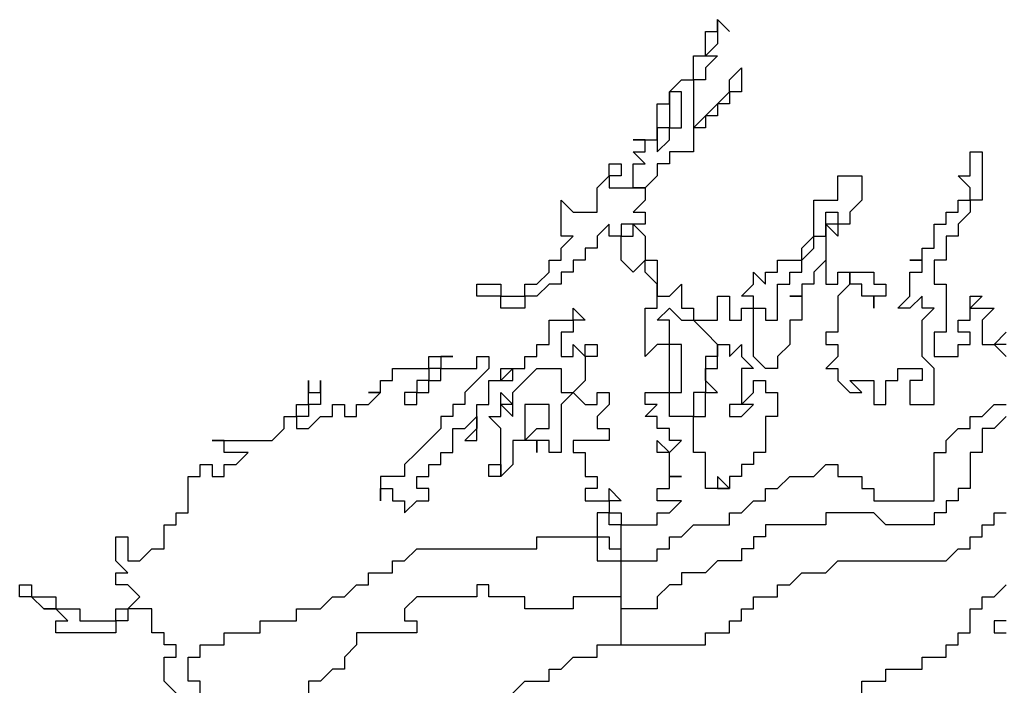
# Model space of a CAD drawing. Extents: x -79.2 to -65.2, y 32.5 to 44.8.
# Drawn here: x -70.34 to -69.524, y 43.596 to 44.15 of the extents above; entities that cross this region are included whole.
import ezdxf

# ---------------------------------------------------------------- set-up
doc = ezdxf.new("R2010")
doc.units = 0

msp = doc.modelspace()

# ---------------------------------------------------------------- linework, layer by layer
at = {"layer": '0FINSTR_G'}
for points in [[(-69.84, 43.71), (-69.84, 43.71), (-69.84, 43.71), (-69.84, 43.71), (-69.84, 43.71), (-69.84, 43.71), (-69.84, 43.72), (-69.84, 43.72), (-69.84, 43.72), (-69.84, 43.72), (-69.84, 43.73), (-69.83, 43.73), (-69.83, 43.73), (-69.83, 43.73), (-69.82, 43.73), (-69.81, 43.73), (-69.81, 43.73), (-69.81, 43.74), (-69.81, 43.74), (-69.81, 43.74), (-69.8, 43.74), (-69.8, 43.74), (-69.8, 43.74), (-69.8, 43.74), (-69.8, 43.74), (-69.79, 43.75), (-69.79, 43.75), (-69.79, 43.75), (-69.8, 43.75), (-69.8, 43.75), (-69.8, 43.75), (-69.81, 43.75), (-69.81, 43.76), (-69.8, 43.76), (-69.8, 43.76), (-69.8, 43.77), (-69.79, 43.77), (-69.79, 43.77), (-69.8, 43.77), (-69.8, 43.77), (-69.8, 43.78), (-69.8, 43.78), (-69.8, 43.78), (-69.8, 43.79), (-69.81, 43.79), (-69.81, 43.79), (-69.81, 43.8), (-69.81, 43.8), (-69.8, 43.79), (-69.8, 43.79), (-69.79, 43.8), (-69.8, 43.8), (-69.8, 43.8), (-69.8, 43.81), (-69.81, 43.81), (-69.81, 43.81), (-69.81, 43.82), (-69.81, 43.82), (-69.81, 43.82), (-69.82, 43.82), (-69.81, 43.83), (-69.81, 43.83), (-69.82, 43.83), (-69.82, 43.83), (-69.82, 43.84), (-69.82, 43.84), (-69.81, 43.84), (-69.81, 43.84), (-69.81, 43.84), (-69.81, 43.84), (-69.8, 43.84), (-69.8, 43.84), (-69.8, 43.85), (-69.8, 43.85), (-69.8, 43.85), (-69.8, 43.85), (-69.8, 43.86), (-69.8, 43.86), (-69.8, 43.86), (-69.8, 43.87), (-69.8, 43.87), (-69.8, 43.87), (-69.8, 43.87), (-69.8, 43.88), (-69.8, 43.88), (-69.81, 43.88), (-69.81, 43.88), (-69.81, 43.88), (-69.81, 43.88), (-69.81, 43.88), (-69.81, 43.88), (-69.82, 43.87), (-69.82, 43.88), (-69.82, 43.88), (-69.82, 43.88), (-69.82, 43.88), (-69.82, 43.89), (-69.82, 43.89), (-69.82, 43.89), (-69.82, 43.9), (-69.82, 43.9), (-69.82, 43.9), (-69.82, 43.91), (-69.82, 43.91), (-69.81, 43.91), (-69.81, 43.91), (-69.81, 43.92), (-69.81, 43.92), (-69.81, 43.92), (-69.81, 43.92), (-69.81, 43.93), (-69.81, 43.93), (-69.81, 43.93), (-69.81, 43.93), (-69.82, 43.94), (-69.82, 43.94), (-69.82, 43.94), (-69.82, 43.95), (-69.82, 43.95), (-69.82, 43.95), (-69.82, 43.95), (-69.83, 43.94), (-69.83, 43.94), (-69.83, 43.94), (-69.84, 43.95), (-69.84, 43.95), (-69.84, 43.95), (-69.84, 43.96), (-69.84, 43.96), (-69.84, 43.96), (-69.84, 43.96), (-69.84, 43.96), (-69.84, 43.97), (-69.83, 43.97), (-69.83, 43.97), (-69.83, 43.98), (-69.83, 43.98), (-69.84, 43.98), (-69.84, 43.98), (-69.84, 43.98), (-69.84, 43.97), (-69.85, 43.97), (-69.85, 43.98), (-69.86, 43.97), (-69.86, 43.97), (-69.86, 43.97), (-69.86, 43.97), (-69.86, 43.96), (-69.87, 43.96), (-69.87, 43.96), (-69.87, 43.95), (-69.88, 43.95), (-69.88, 43.95), (-69.88, 43.95), (-69.88, 43.95), (-69.88, 43.94), (-69.88, 43.94), (-69.89, 43.94), (-69.89, 43.93), (-69.89, 43.93), (-69.9, 43.93), (-69.9, 43.93), (-69.9, 43.93), (-69.91, 43.92), (-69.91, 43.92), (-69.91, 43.92), (-69.91, 43.92), (-69.92, 43.92), (-69.92, 43.92), (-69.92, 43.91), (-69.93, 43.91), (-69.93, 43.91), (-69.93, 43.91), (-69.94, 43.91), (-69.94, 43.92), (-69.95, 43.92), (-69.95, 43.92), (-69.96, 43.92), (-69.96, 43.92), (-69.96, 43.92), (-69.96, 43.93), (-69.96, 43.93), (-69.96, 43.93), (-69.95, 43.93), (-69.95, 43.93), (-69.95, 43.93), (-69.94, 43.93), (-69.94, 43.92), (-69.94, 43.92), (-69.93, 43.92), (-69.93, 43.92), (-69.92, 43.92), (-69.92, 43.93), (-69.91, 43.93), (-69.91, 43.93), (-69.91, 43.93), (-69.9, 43.94), (-69.9, 43.94), (-69.9, 43.94), (-69.9, 43.94), (-69.9, 43.95), (-69.9, 43.95), (-69.89, 43.95), (-69.89, 43.96), (-69.89, 43.96), (-69.89, 43.96), (-69.89, 43.96), (-69.89, 43.96), (-69.88, 43.97), (-69.88, 43.97), (-69.89, 43.97), (-69.89, 43.97), (-69.89, 43.98), (-69.89, 43.98), (-69.89, 43.98), (-69.89, 43.98), (-69.89, 43.99), (-69.89, 43.99), (-69.89, 43.99), (-69.89, 44), (-69.89, 44), (-69.89, 44), (-69.89, 44), (-69.89, 44), (-69.88, 43.99), (-69.88, 43.99), (-69.88, 43.99), (-69.87, 43.99), (-69.87, 43.99), (-69.87, 43.99), (-69.86, 43.99), (-69.86, 43.99), (-69.86, 43.99), (-69.86, 43.99), (-69.86, 44), (-69.86, 44), (-69.86, 44), (-69.86, 44.01), (-69.86, 44.01), (-69.86, 44.01), (-69.86, 44.01), (-69.86, 44.01), (-69.85, 44.02), (-69.85, 44.02), (-69.85, 44.02), (-69.85, 44.02), (-69.85, 44.03), (-69.85, 44.03), (-69.84, 44.03), (-69.84, 44.03), (-69.84, 44.03), (-69.84, 44.03), (-69.84, 44.03), (-69.84, 44.02), (-69.84, 44.02), (-69.85, 44.02), (-69.85, 44.01), (-69.84, 44.01), (-69.84, 44.01), (-69.84, 44.01), (-69.83, 44.01), (-69.83, 44.01), (-69.83, 44.01), (-69.82, 44.01), (-69.83, 44.01), (-69.83, 44.02), (-69.83, 44.02), (-69.83, 44.02), (-69.83, 44.02), (-69.83, 44.03), (-69.83, 44.03), (-69.83, 44.03), (-69.83, 44.03), (-69.82, 44.03), (-69.83, 44.04), (-69.82, 44.04), (-69.82, 44.04), (-69.82, 44.05), (-69.82, 44.05), (-69.83, 44.05), (-69.82, 44.05), (-69.82, 44.05), (-69.82, 44.05), (-69.81, 44.05), (-69.81, 44.04), (-69.81, 44.04), (-69.81, 44.04), (-69.8, 44.05), (-69.8, 44.05), (-69.8, 44.05), (-69.8, 44.05), (-69.8, 44.06), (-69.8, 44.06), (-69.79, 44.06), (-69.79, 44.07), (-69.79, 44.07), (-69.79, 44.07), (-69.79, 44.07), (-69.79, 44.08), (-69.79, 44.08), (-69.79, 44.08), (-69.79, 44.08), (-69.79, 44.09), (-69.79, 44.09), (-69.79, 44.09), (-69.8, 44.09), (-69.8, 44.08), (-69.8, 44.08), (-69.8, 44.08), (-69.8, 44.08), (-69.8, 44.07), (-69.8, 44.07), (-69.8, 44.07), (-69.8, 44.07), (-69.8, 44.06), (-69.8, 44.06), (-69.81, 44.06), (-69.81, 44.05), (-69.81, 44.06), (-69.81, 44.06), (-69.81, 44.06), (-69.81, 44.06), (-69.81, 44.06), (-69.81, 44.07), (-69.81, 44.07), (-69.81, 44.07), (-69.81, 44.08), (-69.81, 44.08), (-69.81, 44.08), (-69.8, 44.08), (-69.8, 44.09), (-69.8, 44.09), (-69.8, 44.09), (-69.8, 44.09), (-69.79, 44.1), (-69.79, 44.1), (-69.79, 44.1), (-69.78, 44.1), (-69.78, 44.1), (-69.78, 44.11), (-69.78, 44.11), (-69.78, 44.11), (-69.78, 44.11), (-69.78, 44.12), (-69.78, 44.12), (-69.78, 44.12), (-69.77, 44.12), (-69.77, 44.13), (-69.77, 44.13), (-69.77, 44.13), (-69.77, 44.13), (-69.77, 44.14), (-69.76, 44.14), (-69.76, 44.14), (-69.76, 44.15), (-69.76, 44.15)], [(-69.76, 44.15), (-69.76, 44.13), (-69.76, 44.13), (-69.76, 44.13), (-69.76, 44.13), (-69.77, 44.12), (-69.77, 44.12), (-69.76, 44.12), (-69.77, 44.11), (-69.77, 44.11), (-69.77, 44.11), (-69.77, 44.11), (-69.77, 44.1), (-69.78, 44.1), (-69.78, 44.1), (-69.78, 44.1), (-69.78, 44.09), (-69.78, 44.09), (-69.78, 44.09), (-69.78, 44.09), (-69.78, 44.09), (-69.78, 44.08), (-69.78, 44.08), (-69.78, 44.08), (-69.78, 44.08), (-69.78, 44.07), (-69.78, 44.07), (-69.78, 44.07), (-69.78, 44.06), (-69.78, 44.06), (-69.78, 44.06), (-69.78, 44.06), (-69.77, 44.07), (-69.77, 44.07), (-69.77, 44.07), (-69.76, 44.08), (-69.76, 44.08), (-69.76, 44.08), (-69.76, 44.08), (-69.75, 44.09), (-69.75, 44.09), (-69.75, 44.09), (-69.75, 44.1), (-69.75, 44.1), (-69.75, 44.1), (-69.75, 44.1), (-69.74, 44.11), (-69.74, 44.11), (-69.74, 44.11), (-69.74, 44.1), (-69.74, 44.1), (-69.74, 44.1), (-69.74, 44.1), (-69.74, 44.09), (-69.75, 44.09), (-69.75, 44.09), (-69.75, 44.09), (-69.75, 44.09), (-69.75, 44.08), (-69.75, 44.08), (-69.76, 44.08), (-69.76, 44.08), (-69.76, 44.07), (-69.76, 44.07), (-69.77, 44.07), (-69.77, 44.07), (-69.77, 44.06), (-69.77, 44.06), (-69.78, 44.06), (-69.78, 44.05), (-69.78, 44.05), (-69.78, 44.05), (-69.78, 44.04), (-69.78, 44.04), (-69.79, 44.04), (-69.79, 44.04), (-69.8, 44.04), (-69.8, 44.04), (-69.8, 44.03), (-69.8, 44.03), (-69.8, 44.03), (-69.81, 44.03), (-69.81, 44.03), (-69.81, 44.02), (-69.81, 44.02), (-69.81, 44.02), (-69.82, 44.01), (-69.82, 44.01), (-69.82, 44.01), (-69.82, 44.01), (-69.82, 44), (-69.82, 44), (-69.82, 44), (-69.83, 43.99), (-69.83, 43.99), (-69.83, 43.99), (-69.82, 43.99), (-69.82, 43.98), (-69.83, 43.98), (-69.83, 43.98), (-69.82, 43.97), (-69.82, 43.97), (-69.82, 43.97), (-69.82, 43.97), (-69.82, 43.96), (-69.82, 43.96), (-69.82, 43.96), (-69.82, 43.95), (-69.82, 43.95), (-69.81, 43.95), (-69.81, 43.95), (-69.81, 43.94), (-69.81, 43.94), (-69.81, 43.94), (-69.81, 43.94), (-69.81, 43.93), (-69.81, 43.93), (-69.81, 43.93), (-69.81, 43.93), (-69.81, 43.92), (-69.81, 43.92), (-69.8, 43.92), (-69.8, 43.92), (-69.8, 43.92), (-69.8, 43.92), (-69.8, 43.92), (-69.8, 43.92), (-69.79, 43.93), (-69.79, 43.93), (-69.79, 43.93), (-69.79, 43.92), (-69.79, 43.92), (-69.79, 43.92), (-69.79, 43.92), (-69.79, 43.91), (-69.79, 43.91), (-69.79, 43.91), (-69.78, 43.91), (-69.78, 43.9), (-69.78, 43.9), (-69.78, 43.9), (-69.77, 43.9), (-69.77, 43.9), (-69.77, 43.9), (-69.76, 43.9), (-69.76, 43.9), (-69.76, 43.9), (-69.76, 43.91), (-69.76, 43.91), (-69.76, 43.91), (-69.76, 43.91), (-69.76, 43.92), (-69.76, 43.92), (-69.75, 43.92), (-69.75, 43.92), (-69.75, 43.92), (-69.75, 43.92), (-69.75, 43.92), (-69.75, 43.91), (-69.75, 43.91), (-69.75, 43.91), (-69.75, 43.91), (-69.75, 43.9), (-69.74, 43.9), (-69.74, 43.9), (-69.74, 43.9), (-69.74, 43.91), (-69.73, 43.91), (-69.73, 43.91), (-69.73, 43.91), (-69.73, 43.92), (-69.73, 43.92), (-69.74, 43.92), (-69.73, 43.93), (-69.73, 43.93), (-69.73, 43.93), (-69.73, 43.93), (-69.73, 43.94), (-69.73, 43.94), (-69.73, 43.94), (-69.73, 43.94), (-69.72, 43.93), (-69.72, 43.93), (-69.72, 43.94), (-69.71, 43.94), (-69.71, 43.94), (-69.71, 43.94), (-69.71, 43.94), (-69.71, 43.95), (-69.7, 43.95), (-69.7, 43.95), (-69.7, 43.95), (-69.69, 43.95), (-69.69, 43.96), (-69.69, 43.96), (-69.69, 43.96), (-69.69, 43.96), (-69.68, 43.97), (-69.68, 43.97), (-69.68, 43.97), (-69.68, 43.98), (-69.68, 43.98), (-69.68, 43.98), (-69.68, 43.98), (-69.68, 43.99), (-69.68, 43.99), (-69.68, 43.99), (-69.68, 43.99), (-69.68, 44), (-69.68, 44), (-69.67, 44), (-69.67, 44), (-69.67, 44), (-69.66, 44), (-69.66, 44.01), (-69.66, 44.01), (-69.66, 44.01), (-69.66, 44.01), (-69.66, 44.02), (-69.66, 44.02), (-69.66, 44.02), (-69.66, 44.02), (-69.65, 44.02), (-69.65, 44.02), (-69.65, 44.02), (-69.64, 44.02), (-69.64, 44.02), (-69.64, 44.01), (-69.64, 44.01), (-69.64, 44.01), (-69.64, 44.01), (-69.64, 44), (-69.64, 44), (-69.64, 44), (-69.64, 44), (-69.65, 43.99), (-69.65, 43.99), (-69.65, 43.99), (-69.65, 43.99), (-69.65, 43.98), (-69.66, 43.98), (-69.66, 43.98), (-69.66, 43.98), (-69.66, 43.97), (-69.67, 43.98)], [(-69.76, 44.15), (-69.75, 44.14), (-69.75, 44.14), (-69.76, 44.15)], [(-69.58, 43.84), (-69.58, 43.84), (-69.58, 43.84), (-69.58, 43.85), (-69.58, 43.85), (-69.58, 43.85), (-69.58, 43.85), (-69.58, 43.85), (-69.58, 43.86), (-69.58, 43.86), (-69.58, 43.86), (-69.59, 43.87), (-69.59, 43.87), (-69.59, 43.87), (-69.59, 43.88), (-69.59, 43.88), (-69.59, 43.88), (-69.59, 43.89), (-69.59, 43.89), (-69.59, 43.89), (-69.59, 43.89), (-69.59, 43.89), (-69.59, 43.9), (-69.59, 43.9), (-69.59, 43.9), (-69.59, 43.9), (-69.58, 43.91), (-69.59, 43.91), (-69.59, 43.91), (-69.59, 43.91), (-69.59, 43.92), (-69.59, 43.92), (-69.59, 43.92), (-69.59, 43.92), (-69.59, 43.92), (-69.6, 43.91), (-69.6, 43.91), (-69.6, 43.91), (-69.6, 43.91), (-69.61, 43.91), (-69.61, 43.91), (-69.6, 43.92), (-69.6, 43.92), (-69.6, 43.92), (-69.6, 43.92), (-69.6, 43.93), (-69.6, 43.93), (-69.6, 43.93), (-69.6, 43.93), (-69.6, 43.94), (-69.6, 43.94), (-69.59, 43.94), (-69.59, 43.95), (-69.59, 43.95), (-69.6, 43.95), (-69.59, 43.95), (-69.59, 43.95), (-69.59, 43.95), (-69.59, 43.96), (-69.58, 43.96), (-69.58, 43.96), (-69.58, 43.97), (-69.58, 43.97), (-69.58, 43.97), (-69.58, 43.97), (-69.58, 43.98), (-69.58, 43.98), (-69.58, 43.98), (-69.57, 43.98), (-69.57, 43.99), (-69.56, 43.99), (-69.56, 43.99), (-69.56, 43.99), (-69.56, 44), (-69.56, 44), (-69.55, 44), (-69.55, 44), (-69.55, 44.01), (-69.55, 44.01), (-69.55, 44.01), (-69.55, 44.01), (-69.56, 44.02), (-69.56, 44.02), (-69.55, 44.02), (-69.55, 44.02), (-69.55, 44.03), (-69.55, 44.03), (-69.55, 44.03), (-69.55, 44.04), (-69.55, 44.04), (-69.54, 44.04)], [(-69.54, 44.04), (-69.54, 44.04), (-69.54, 44.03), (-69.54, 44.03), (-69.54, 44.03), (-69.54, 44.03), (-69.54, 44.02), (-69.54, 44.02), (-69.54, 44.02), (-69.54, 44.01), (-69.54, 44.01), (-69.54, 44.01), (-69.54, 44.01), (-69.54, 44.01), (-69.54, 44), (-69.54, 44), (-69.54, 44), (-69.55, 44), (-69.55, 43.99), (-69.55, 43.99), (-69.55, 43.99), (-69.55, 43.99), (-69.56, 43.98), (-69.56, 43.98), (-69.56, 43.98), (-69.56, 43.98), (-69.56, 43.97), (-69.57, 43.97), (-69.57, 43.97), (-69.57, 43.97), (-69.57, 43.96), (-69.57, 43.96), (-69.57, 43.96), (-69.57, 43.95), (-69.58, 43.95), (-69.58, 43.95), (-69.58, 43.95), (-69.58, 43.95), (-69.58, 43.94), (-69.58, 43.94), (-69.58, 43.94), (-69.58, 43.93), (-69.58, 43.93), (-69.58, 43.93), (-69.57, 43.93), (-69.57, 43.93), (-69.57, 43.93), (-69.57, 43.92), (-69.57, 43.92), (-69.57, 43.92), (-69.57, 43.92), (-69.57, 43.91), (-69.57, 43.91), (-69.57, 43.91), (-69.57, 43.91), (-69.57, 43.9), (-69.57, 43.9), (-69.57, 43.9), (-69.57, 43.9), (-69.57, 43.89), (-69.57, 43.89), (-69.57, 43.89), (-69.58, 43.89), (-69.58, 43.89), (-69.58, 43.89), (-69.58, 43.89), (-69.58, 43.88), (-69.58, 43.88), (-69.58, 43.88), (-69.58, 43.87), (-69.57, 43.87), (-69.57, 43.87), (-69.57, 43.87), (-69.57, 43.87), (-69.56, 43.87), (-69.56, 43.87), (-69.56, 43.87), (-69.56, 43.87), (-69.56, 43.88), (-69.56, 43.88), (-69.56, 43.88), (-69.55, 43.88), (-69.55, 43.89), (-69.55, 43.89), (-69.56, 43.89), (-69.56, 43.89), (-69.56, 43.89), (-69.56, 43.89), (-69.56, 43.9), (-69.56, 43.9), (-69.56, 43.9), (-69.55, 43.9), (-69.55, 43.9), (-69.55, 43.9), (-69.55, 43.91), (-69.55, 43.91), (-69.55, 43.91), (-69.55, 43.91), (-69.55, 43.92), (-69.55, 43.92), (-69.55, 43.92), (-69.54, 43.92), (-69.54, 43.92), (-69.55, 43.91), (-69.55, 43.91), (-69.54, 43.91), (-69.54, 43.91), (-69.54, 43.91), (-69.53, 43.91), (-69.53, 43.91), (-69.53, 43.91), (-69.53, 43.91), (-69.54, 43.9), (-69.54, 43.9), (-69.54, 43.9), (-69.54, 43.9), (-69.54, 43.89), (-69.54, 43.89), (-69.54, 43.89), (-69.54, 43.88), (-69.54, 43.88), (-69.53, 43.88), (-69.53, 43.88), (-69.53, 43.88), (-69.52, 43.89)], [(-69.67, 43.95), (-69.68, 43.94), (-69.68, 43.94), (-69.68, 43.93), (-69.68, 43.93), (-69.68, 43.93), (-69.69, 43.93), (-69.69, 43.93), (-69.69, 43.92), (-69.69, 43.92), (-69.7, 43.92), (-69.7, 43.92), (-69.69, 43.92), (-69.69, 43.91), (-69.69, 43.91), (-69.69, 43.91), (-69.69, 43.9), (-69.69, 43.9), (-69.7, 43.9), (-69.7, 43.9), (-69.7, 43.89), (-69.7, 43.89), (-69.7, 43.89), (-69.7, 43.88), (-69.7, 43.88), (-69.7, 43.88), (-69.7, 43.88), (-69.71, 43.87), (-69.71, 43.87), (-69.71, 43.87), (-69.71, 43.86), (-69.71, 43.86), (-69.71, 43.86), (-69.71, 43.86), (-69.72, 43.86), (-69.72, 43.86), (-69.72, 43.86), (-69.73, 43.87), (-69.73, 43.87), (-69.73, 43.87), (-69.73, 43.87), (-69.73, 43.88), (-69.73, 43.88), (-69.73, 43.88), (-69.73, 43.88), (-69.73, 43.89), (-69.73, 43.89), (-69.73, 43.9), (-69.73, 43.9), (-69.73, 43.9), (-69.73, 43.9), (-69.73, 43.91), (-69.72, 43.91), (-69.72, 43.91), (-69.72, 43.91), (-69.72, 43.9), (-69.71, 43.9), (-69.71, 43.91), (-69.71, 43.91), (-69.71, 43.91), (-69.71, 43.91), (-69.71, 43.92), (-69.71, 43.92), (-69.71, 43.92), (-69.71, 43.92), (-69.71, 43.93), (-69.7, 43.93), (-69.7, 43.93), (-69.7, 43.93), (-69.7, 43.94), (-69.7, 43.94), (-69.69, 43.94), (-69.69, 43.94), (-69.69, 43.94), (-69.69, 43.95), (-69.69, 43.95), (-69.69, 43.95), (-69.69, 43.95), (-69.68, 43.96), (-69.68, 43.96), (-69.68, 43.96), (-69.68, 43.96), (-69.68, 43.97), (-69.68, 43.97), (-69.68, 43.97), (-69.68, 43.97), (-69.67, 43.97), (-69.67, 43.98), (-69.67, 43.98), (-69.67, 43.98), (-69.67, 43.98), (-69.67, 43.99), (-69.67, 43.99), (-69.66, 43.99), (-69.66, 43.99), (-69.66, 43.99), (-69.66, 43.98), (-69.66, 43.98), (-69.66, 43.98), (-69.66, 43.98), (-69.67, 43.98)], [(-69.67, 43.98), (-69.67, 43.97), (-69.67, 43.97), (-69.67, 43.96), (-69.67, 43.96), (-69.67, 43.96), (-69.67, 43.96), (-69.67, 43.95), (-69.67, 43.95)], [(-69.67, 43.98), (-69.67, 43.97), (-69.67, 43.97), (-69.67, 43.96), (-69.67, 43.96), (-69.67, 43.96), (-69.67, 43.96), (-69.67, 43.95), (-69.67, 43.95)], [(-69.67, 43.95), (-69.67, 43.94), (-69.67, 43.94), (-69.67, 43.94), (-69.67, 43.94), (-69.67, 43.93), (-69.67, 43.93), (-69.67, 43.93), (-69.66, 43.93), (-69.66, 43.93), (-69.66, 43.94), (-69.66, 43.94), (-69.66, 43.94), (-69.65, 43.94), (-69.65, 43.94), (-69.65, 43.94), (-69.64, 43.94), (-69.64, 43.94), (-69.64, 43.94), (-69.63, 43.94), (-69.63, 43.93), (-69.63, 43.93), (-69.63, 43.93), (-69.63, 43.93), (-69.62, 43.93), (-69.62, 43.92), (-69.63, 43.92), (-69.63, 43.92), (-69.63, 43.91), (-69.63, 43.91), (-69.63, 43.91), (-69.63, 43.91), (-69.63, 43.91), (-69.63, 43.91), (-69.63, 43.92), (-69.63, 43.92), (-69.63, 43.92), (-69.64, 43.92), (-69.64, 43.93), (-69.64, 43.93), (-69.65, 43.93), (-69.65, 43.94), (-69.65, 43.93), (-69.65, 43.93), (-69.65, 43.93), (-69.65, 43.93), (-69.65, 43.93), (-69.66, 43.92), (-69.66, 43.92), (-69.66, 43.92), (-69.66, 43.92), (-69.66, 43.92), (-69.66, 43.91), (-69.66, 43.91), (-69.66, 43.91), (-69.66, 43.91), (-69.66, 43.91), (-69.66, 43.9), (-69.66, 43.9), (-69.66, 43.9), (-69.66, 43.89), (-69.66, 43.89), (-69.66, 43.89), (-69.67, 43.89), (-69.67, 43.88), (-69.67, 43.88), (-69.66, 43.88), (-69.66, 43.87), (-69.66, 43.87), (-69.66, 43.87), (-69.67, 43.86), (-69.66, 43.86), (-69.66, 43.86), (-69.66, 43.85), (-69.66, 43.85), (-69.66, 43.85), (-69.65, 43.84), (-69.65, 43.84), (-69.64, 43.84), (-69.64, 43.84), (-69.65, 43.85), (-69.65, 43.85), (-69.65, 43.85), (-69.64, 43.85), (-69.64, 43.85), (-69.63, 43.85), (-69.63, 43.85), (-69.63, 43.85), (-69.63, 43.85), (-69.63, 43.84), (-69.63, 43.84), (-69.63, 43.84), (-69.63, 43.83), (-69.62, 43.83), (-69.62, 43.83), (-69.62, 43.84), (-69.62, 43.84), (-69.62, 43.84), (-69.62, 43.85), (-69.62, 43.85), (-69.62, 43.85), (-69.61, 43.85), (-69.61, 43.86), (-69.61, 43.86), (-69.61, 43.86), (-69.6, 43.86), (-69.6, 43.86), (-69.59, 43.86), (-69.59, 43.86), (-69.59, 43.85), (-69.59, 43.85), (-69.59, 43.85), (-69.6, 43.85), (-69.6, 43.84), (-69.6, 43.84), (-69.6, 43.84), (-69.6, 43.83), (-69.59, 43.83), (-69.59, 43.83), (-69.59, 43.83), (-69.58, 43.83), (-69.58, 43.83), (-69.58, 43.84), (-69.58, 43.84)], [(-69.89, 43.9), (-69.89, 43.9), (-69.89, 43.9), (-69.89, 43.9), (-69.89, 43.9), (-69.88, 43.9), (-69.88, 43.9), (-69.88, 43.91), (-69.88, 43.91), (-69.87, 43.9), (-69.88, 43.9), (-69.88, 43.9), (-69.88, 43.9), (-69.88, 43.89), (-69.88, 43.89), (-69.89, 43.89), (-69.89, 43.89), (-69.89, 43.88), (-69.89, 43.88), (-69.89, 43.88), (-69.89, 43.87), (-69.89, 43.87), (-69.89, 43.87), (-69.89, 43.87), (-69.89, 43.87), (-69.88, 43.87), (-69.88, 43.87), (-69.88, 43.87), (-69.88, 43.87), (-69.88, 43.88), (-69.87, 43.87), (-69.87, 43.88), (-69.87, 43.88), (-69.87, 43.88), (-69.86, 43.88), (-69.86, 43.88), (-69.86, 43.88), (-69.86, 43.87), (-69.87, 43.87), (-69.87, 43.87), (-69.87, 43.87), (-69.87, 43.87), (-69.87, 43.86), (-69.87, 43.86), (-69.87, 43.86), (-69.87, 43.86), (-69.87, 43.85), (-69.87, 43.85), (-69.87, 43.85), (-69.87, 43.85), (-69.88, 43.84), (-69.88, 43.84), (-69.88, 43.84), (-69.87, 43.83), (-69.87, 43.83), (-69.86, 43.83), (-69.86, 43.84), (-69.86, 43.84), (-69.85, 43.84), (-69.85, 43.84), (-69.85, 43.83), (-69.85, 43.83), (-69.85, 43.83), (-69.85, 43.83), (-69.86, 43.82), (-69.86, 43.82), (-69.86, 43.82), (-69.86, 43.82), (-69.86, 43.81), (-69.86, 43.81), (-69.86, 43.81), (-69.86, 43.81), (-69.85, 43.81), (-69.85, 43.81), (-69.85, 43.8), (-69.85, 43.8), (-69.86, 43.8), (-69.86, 43.8), (-69.86, 43.8), (-69.87, 43.8), (-69.87, 43.8), (-69.87, 43.8), (-69.88, 43.8), (-69.88, 43.8), (-69.88, 43.79), (-69.87, 43.79), (-69.87, 43.79), (-69.87, 43.78), (-69.87, 43.78), (-69.87, 43.78), (-69.87, 43.77), (-69.87, 43.77), (-69.86, 43.77), (-69.86, 43.77), (-69.86, 43.76), (-69.86, 43.76), (-69.87, 43.76), (-69.87, 43.75), (-69.86, 43.75), (-69.86, 43.75), (-69.86, 43.75), (-69.85, 43.75), (-69.85, 43.75), (-69.85, 43.76), (-69.84, 43.75)], [(-69.79, 43.82), (-69.79, 43.82), (-69.79, 43.82), (-69.8, 43.82), (-69.8, 43.83), (-69.8, 43.83), (-69.8, 43.83), (-69.8, 43.83), (-69.8, 43.84), (-69.79, 43.84), (-69.79, 43.84), (-69.79, 43.84), (-69.79, 43.84), (-69.79, 43.85), (-69.79, 43.85), (-69.79, 43.85), (-69.79, 43.85), (-69.79, 43.86), (-69.79, 43.86), (-69.79, 43.86), (-69.79, 43.86), (-69.79, 43.87), (-69.79, 43.87), (-69.79, 43.87), (-69.79, 43.87), (-69.79, 43.88), (-69.79, 43.88), (-69.79, 43.88), (-69.8, 43.88), (-69.8, 43.88), (-69.8, 43.88), (-69.8, 43.89), (-69.8, 43.89), (-69.8, 43.89), (-69.8, 43.89), (-69.8, 43.9), (-69.8, 43.9), (-69.81, 43.9), (-69.81, 43.9), (-69.8, 43.91), (-69.8, 43.91), (-69.8, 43.91), (-69.79, 43.9), (-69.79, 43.9), (-69.78, 43.9), (-69.78, 43.9), (-69.78, 43.9), (-69.77, 43.89), (-69.77, 43.89), (-69.77, 43.89), (-69.77, 43.89), (-69.76, 43.88), (-69.76, 43.88), (-69.76, 43.88), (-69.76, 43.88), (-69.76, 43.87), (-69.76, 43.87), (-69.77, 43.87), (-69.77, 43.87), (-69.77, 43.86), (-69.77, 43.86), (-69.77, 43.86), (-69.77, 43.85), (-69.77, 43.85), (-69.77, 43.85), (-69.77, 43.85), (-69.77, 43.85), (-69.77, 43.84), (-69.77, 43.84), (-69.77, 43.84), (-69.78, 43.84), (-69.78, 43.83), (-69.78, 43.83), (-69.78, 43.83), (-69.78, 43.82), (-69.78, 43.82), (-69.78, 43.82), (-69.79, 43.82)], [(-69.95, 43.83), (-69.95, 43.83), (-69.95, 43.84), (-69.95, 43.84), (-69.95, 43.84), (-69.95, 43.84), (-69.95, 43.85), (-69.94, 43.85), (-69.94, 43.85), (-69.94, 43.85), (-69.94, 43.86), (-69.94, 43.86), (-69.94, 43.86), (-69.94, 43.86), (-69.94, 43.86), (-69.93, 43.86), (-69.93, 43.86), (-69.94, 43.85), (-69.94, 43.85), (-69.94, 43.85), (-69.94, 43.85), (-69.93, 43.85), (-69.93, 43.85), (-69.93, 43.85), (-69.93, 43.86), (-69.92, 43.86), (-69.92, 43.86), (-69.92, 43.86), (-69.92, 43.87), (-69.92, 43.87), (-69.91, 43.87), (-69.91, 43.87), (-69.91, 43.87), (-69.91, 43.88), (-69.91, 43.88), (-69.91, 43.88), (-69.9, 43.88), (-69.9, 43.88), (-69.9, 43.88), (-69.9, 43.88), (-69.9, 43.89), (-69.9, 43.89), (-69.9, 43.89), (-69.9, 43.89), (-69.9, 43.9), (-69.9, 43.9), (-69.9, 43.9), (-69.89, 43.9)], [(-69.75, 43.82), (-69.74, 43.82), (-69.74, 43.82), (-69.74, 43.82), (-69.73, 43.83), (-69.74, 43.83), (-69.74, 43.83), (-69.74, 43.83), (-69.73, 43.84), (-69.73, 43.84), (-69.73, 43.84), (-69.73, 43.84), (-69.73, 43.85), (-69.73, 43.85), (-69.73, 43.85), (-69.72, 43.85), (-69.72, 43.85), (-69.72, 43.85), (-69.72, 43.84), (-69.71, 43.84), (-69.71, 43.84), (-69.71, 43.84), (-69.71, 43.83), (-69.71, 43.83), (-69.71, 43.83), (-69.71, 43.83), (-69.71, 43.82), (-69.71, 43.82), (-69.71, 43.82), (-69.72, 43.82), (-69.72, 43.82), (-69.72, 43.82), (-69.72, 43.82), (-69.72, 43.81), (-69.72, 43.81), (-69.72, 43.81), (-69.72, 43.8), (-69.72, 43.8), (-69.72, 43.8), (-69.72, 43.8), (-69.72, 43.79), (-69.72, 43.79), (-69.72, 43.79), (-69.73, 43.79), (-69.73, 43.78), (-69.73, 43.78), (-69.74, 43.78), (-69.74, 43.77), (-69.74, 43.77), (-69.75, 43.77), (-69.75, 43.76), (-69.75, 43.76), (-69.75, 43.76), (-69.75, 43.76), (-69.76, 43.76), (-69.76, 43.76), (-69.75, 43.76), (-69.76, 43.77), (-69.76, 43.77), (-69.76, 43.77), (-69.76, 43.77), (-69.76, 43.77), (-69.76, 43.76), (-69.76, 43.76), (-69.77, 43.76), (-69.77, 43.76), (-69.77, 43.76), (-69.77, 43.76), (-69.77, 43.76), (-69.77, 43.77), (-69.77, 43.77), (-69.77, 43.77), (-69.77, 43.77), (-69.77, 43.78), (-69.77, 43.78), (-69.77, 43.78), (-69.77, 43.79), (-69.78, 43.79), (-69.78, 43.79), (-69.78, 43.8), (-69.78, 43.8), (-69.78, 43.8), (-69.78, 43.8), (-69.78, 43.81), (-69.78, 43.81), (-69.78, 43.81), (-69.78, 43.81), (-69.78, 43.82), (-69.78, 43.82), (-69.77, 43.82), (-69.77, 43.82), (-69.77, 43.83), (-69.77, 43.83), (-69.77, 43.83), (-69.77, 43.83), (-69.77, 43.84), (-69.77, 43.84), (-69.77, 43.84), (-69.76, 43.84), (-69.77, 43.85), (-69.77, 43.85), (-69.77, 43.85), (-69.77, 43.86), (-69.77, 43.86), (-69.77, 43.86), (-69.76, 43.86), (-69.76, 43.87), (-69.76, 43.87), (-69.76, 43.87), (-69.76, 43.87), (-69.76, 43.88), (-69.76, 43.88), (-69.75, 43.88), (-69.75, 43.88), (-69.75, 43.88), (-69.75, 43.88), (-69.75, 43.88), (-69.75, 43.88), (-69.75, 43.87), (-69.75, 43.87), (-69.75, 43.87), (-69.74, 43.88), (-69.74, 43.88), (-69.74, 43.88), (-69.74, 43.87), (-69.74, 43.87), (-69.74, 43.87), (-69.74, 43.87), (-69.74, 43.87), (-69.73, 43.86), (-69.73, 43.86), (-69.74, 43.86), (-69.74, 43.85), (-69.74, 43.85), (-69.74, 43.85), (-69.74, 43.84), (-69.74, 43.84), (-69.74, 43.84), (-69.74, 43.84), (-69.74, 43.83), (-69.74, 43.83), (-69.75, 43.83), (-69.75, 43.83), (-69.75, 43.82), (-69.75, 43.82)], [(-69.52, 43.88), (-69.53, 43.88), (-69.52, 43.87)], [(-70.32, 43.66), (-70.3, 43.66), (-70.3, 43.66), (-70.29, 43.66), (-70.29, 43.65), (-70.29, 43.65), (-70.28, 43.65), (-70.28, 43.65), (-70.28, 43.65), (-70.28, 43.65), (-70.27, 43.65), (-70.27, 43.65), (-70.26, 43.65), (-70.26, 43.65), (-70.26, 43.66), (-70.26, 43.66), (-70.25, 43.66), (-70.25, 43.66), (-70.25, 43.66), (-70.24, 43.67), (-70.24, 43.67), (-70.24, 43.67), (-70.25, 43.68), (-70.25, 43.68), (-70.25, 43.68), (-70.26, 43.68), (-70.26, 43.69), (-70.26, 43.69), (-70.25, 43.69), (-70.25, 43.69), (-70.26, 43.7), (-70.26, 43.7), (-70.26, 43.7), (-70.26, 43.7), (-70.26, 43.7), (-70.26, 43.71), (-70.26, 43.71), (-70.26, 43.71), (-70.26, 43.71), (-70.26, 43.71), (-70.26, 43.72), (-70.26, 43.72), (-70.25, 43.72), (-70.25, 43.72), (-70.25, 43.72), (-70.25, 43.71), (-70.25, 43.71), (-70.25, 43.71), (-70.25, 43.71), (-70.25, 43.7), (-70.25, 43.7), (-70.24, 43.7), (-70.24, 43.7), (-70.24, 43.7), (-70.24, 43.7), (-70.23, 43.71), (-70.23, 43.71), (-70.22, 43.71), (-70.22, 43.71), (-70.22, 43.71), (-70.22, 43.72), (-70.22, 43.72), (-70.22, 43.72), (-70.22, 43.72), (-70.22, 43.72), (-70.22, 43.73), (-70.21, 43.73), (-70.21, 43.73), (-70.21, 43.73), (-70.21, 43.74), (-70.21, 43.74), (-70.2, 43.74), (-70.2, 43.74), (-70.2, 43.75), (-70.2, 43.75), (-70.2, 43.75), (-70.2, 43.76), (-70.2, 43.76), (-70.2, 43.76), (-70.2, 43.76), (-70.2, 43.77), (-70.2, 43.77), (-70.2, 43.77), (-70.19, 43.77), (-70.19, 43.77), (-70.19, 43.78), (-70.18, 43.78), (-70.18, 43.78), (-70.18, 43.78), (-70.18, 43.77), (-70.18, 43.77), (-70.17, 43.77), (-70.17, 43.77), (-70.17, 43.78), (-70.16, 43.78), (-70.16, 43.78), (-70.16, 43.78), (-70.16, 43.78), (-70.15, 43.79), (-70.15, 43.79), (-70.15, 43.79), (-70.15, 43.79), (-70.16, 43.79), (-70.16, 43.79), (-70.16, 43.79), (-70.17, 43.79), (-70.17, 43.79), (-70.17, 43.8), (-70.18, 43.8), (-70.18, 43.8), (-70.17, 43.8), (-70.17, 43.8), (-70.17, 43.8), (-70.16, 43.8), (-70.16, 43.8), (-70.16, 43.8), (-70.15, 43.8), (-70.15, 43.8), (-70.15, 43.8), (-70.14, 43.8), (-70.14, 43.8), (-70.14, 43.8), (-70.13, 43.8), (-70.13, 43.8), (-70.13, 43.8), (-70.13, 43.8), (-70.12, 43.81), (-70.12, 43.81), (-70.12, 43.81), (-70.12, 43.81), (-70.12, 43.82), (-70.12, 43.82), (-70.12, 43.82), (-70.11, 43.82), (-70.11, 43.82), (-70.11, 43.83), (-70.11, 43.83), (-70.1, 43.83), (-70.1, 43.83), (-70.1, 43.84), (-70.1, 43.84), (-70.1, 43.84), (-70.1, 43.85), (-70.1, 43.84), (-70.09, 43.84), (-70.09, 43.85), (-70.09, 43.84), (-70.09, 43.84), (-70.09, 43.84), (-70.09, 43.84), (-70.09, 43.83), (-70.09, 43.83), (-70.1, 43.83), (-70.1, 43.82), (-70.1, 43.82), (-70.1, 43.82), (-70.11, 43.82), (-70.11, 43.81), (-70.1, 43.81), (-70.1, 43.81), (-70.1, 43.81), (-70.09, 43.82), (-70.09, 43.82), (-70.08, 43.82), (-70.08, 43.82), (-70.08, 43.83), (-70.08, 43.83), (-70.08, 43.83), (-70.07, 43.83), (-70.07, 43.83), (-70.07, 43.83), (-70.07, 43.82), (-70.07, 43.82), (-70.07, 43.82), (-70.07, 43.82), (-70.06, 43.82), (-70.06, 43.82), (-70.06, 43.82), (-70.06, 43.83), (-70.06, 43.83), (-70.06, 43.83), (-70.06, 43.83), (-70.05, 43.83), (-70.05, 43.83), (-70.04, 43.84), (-70.05, 43.84), (-70.05, 43.84), (-70.04, 43.84), (-70.04, 43.85), (-70.04, 43.85), (-70.04, 43.85), (-70.03, 43.85), (-70.03, 43.85), (-70.03, 43.86), (-70.02, 43.86), (-70.02, 43.86), (-70.02, 43.86), (-70.02, 43.86), (-70.01, 43.86), (-70.01, 43.86), (-70, 43.86), (-70, 43.87), (-70, 43.87), (-69.99, 43.87), (-69.99, 43.87), (-69.99, 43.87), (-69.98, 43.87), (-69.98, 43.87), (-69.99, 43.87), (-69.99, 43.86), (-69.99, 43.86), (-70, 43.86), (-70, 43.85), (-70, 43.85), (-70.01, 43.85), (-70.01, 43.85), (-70.01, 43.84), (-70.02, 43.84), (-70.02, 43.84), (-70.02, 43.84), (-70.02, 43.83), (-70.02, 43.83), (-70.02, 43.83), (-70.01, 43.83), (-70.01, 43.84), (-70.01, 43.84), (-70, 43.84), (-70, 43.85), (-69.99, 43.85), (-69.99, 43.85), (-69.99, 43.85), (-69.99, 43.86), (-69.98, 43.86), (-69.98, 43.86), (-69.98, 43.86), (-69.97, 43.86), (-69.97, 43.86), (-69.97, 43.86), (-69.96, 43.86), (-69.96, 43.86), (-69.96, 43.87), (-69.95, 43.87), (-69.95, 43.87), (-69.95, 43.87), (-69.95, 43.86), (-69.95, 43.86), (-69.95, 43.86), (-69.95, 43.86), (-69.96, 43.85), (-69.96, 43.85), (-69.96, 43.85), (-69.96, 43.85), (-69.97, 43.84), (-69.97, 43.84), (-69.97, 43.84), (-69.97, 43.83), (-69.97, 43.83), (-69.97, 43.83), (-69.98, 43.83), (-69.98, 43.82), (-69.98, 43.82), (-69.98, 43.82), (-69.99, 43.82), (-69.99, 43.81), (-69.99, 43.81), (-69.99, 43.81), (-70, 43.8), (-70, 43.8), (-70, 43.8), (-70, 43.8), (-70.01, 43.79), (-70.01, 43.79), (-70.01, 43.79), (-70.02, 43.78), (-70.02, 43.78), (-70.02, 43.78), (-70.02, 43.77), (-70.03, 43.77), (-70.03, 43.77), (-70.04, 43.77), (-70.04, 43.76), (-70.04, 43.76), (-70.04, 43.76), (-70.04, 43.76), (-70.04, 43.75), (-70.04, 43.75), (-70.04, 43.75), (-70.04, 43.75), (-70.04, 43.75), (-70.04, 43.75), (-70.04, 43.75), (-70.04, 43.75), (-70.04, 43.76), (-70.03, 43.76), (-70.03, 43.76), (-70.03, 43.76), (-70.03, 43.76), (-70.03, 43.75), (-70.03, 43.75), (-70.03, 43.75), (-70.02, 43.75), (-70.02, 43.75), (-70.02, 43.75), (-70.02, 43.75), (-70.02, 43.74), (-70.01, 43.75), (-70.01, 43.75), (-70.01, 43.75), (-70.01, 43.75), (-70, 43.75), (-70, 43.76), (-70, 43.76), (-70.01, 43.76), (-70.01, 43.77), (-70.01, 43.77), (-70.01, 43.77), (-70, 43.77), (-70, 43.77), (-70, 43.78), (-69.99, 43.78), (-69.99, 43.78), (-69.99, 43.78), (-69.99, 43.79), (-69.99, 43.79), (-69.98, 43.79), (-69.98, 43.79), (-69.98, 43.79), (-69.98, 43.8), (-69.98, 43.8), (-69.98, 43.81), (-69.97, 43.81), (-69.97, 43.81), (-69.97, 43.81), (-69.96, 43.82), (-69.96, 43.82), (-69.96, 43.81), (-69.96, 43.81), (-69.96, 43.81), (-69.97, 43.8), (-69.97, 43.8), (-69.96, 43.8), (-69.96, 43.8), (-69.96, 43.81), (-69.96, 43.81), (-69.96, 43.81), (-69.96, 43.81), (-69.96, 43.82), (-69.96, 43.82), (-69.96, 43.82), (-69.96, 43.82), (-69.96, 43.83), (-69.95, 43.83), (-69.95, 43.83)], [(-69.95, 43.77), (-69.95, 43.77), (-69.95, 43.78), (-69.95, 43.78), (-69.94, 43.78), (-69.94, 43.79), (-69.94, 43.79), (-69.94, 43.79), (-69.94, 43.79), (-69.94, 43.79), (-69.94, 43.8), (-69.94, 43.8), (-69.94, 43.8), (-69.94, 43.8), (-69.94, 43.81), (-69.94, 43.81), (-69.94, 43.81), (-69.94, 43.81), (-69.95, 43.82), (-69.95, 43.82), (-69.94, 43.82), (-69.94, 43.83), (-69.94, 43.83), (-69.94, 43.83), (-69.94, 43.83), (-69.94, 43.84), (-69.94, 43.84), (-69.94, 43.84), (-69.93, 43.83), (-69.93, 43.83), (-69.94, 43.83), (-69.94, 43.83), (-69.93, 43.82), (-69.93, 43.82), (-69.93, 43.82), (-69.93, 43.82), (-69.93, 43.82), (-69.93, 43.82), (-69.93, 43.83), (-69.93, 43.83), (-69.93, 43.83), (-69.93, 43.84), (-69.93, 43.84), (-69.93, 43.84), (-69.93, 43.84), (-69.92, 43.85), (-69.92, 43.85), (-69.92, 43.85), (-69.92, 43.85), (-69.91, 43.86), (-69.91, 43.86), (-69.9, 43.86), (-69.9, 43.86), (-69.9, 43.86), (-69.89, 43.86), (-69.89, 43.86), (-69.89, 43.85), (-69.89, 43.85), (-69.89, 43.85), (-69.89, 43.84), (-69.89, 43.84), (-69.88, 43.84), (-69.89, 43.83), (-69.89, 43.83), (-69.89, 43.83), (-69.89, 43.83), (-69.89, 43.82), (-69.89, 43.82), (-69.89, 43.82), (-69.89, 43.82), (-69.89, 43.81), (-69.89, 43.81), (-69.89, 43.81), (-69.89, 43.81), (-69.89, 43.8), (-69.89, 43.8), (-69.89, 43.8), (-69.89, 43.8), (-69.89, 43.8), (-69.89, 43.79), (-69.9, 43.79), (-69.9, 43.79), (-69.9, 43.8), (-69.91, 43.8), (-69.91, 43.79), (-69.91, 43.8), (-69.91, 43.8), (-69.91, 43.8), (-69.92, 43.8), (-69.91, 43.81), (-69.91, 43.81), (-69.91, 43.81), (-69.9, 43.81), (-69.9, 43.81), (-69.9, 43.82), (-69.9, 43.82), (-69.9, 43.82), (-69.9, 43.83), (-69.91, 43.83), (-69.91, 43.83), (-69.91, 43.83), (-69.92, 43.83), (-69.92, 43.83), (-69.92, 43.82), (-69.92, 43.82), (-69.92, 43.82), (-69.92, 43.82), (-69.92, 43.81), (-69.92, 43.81), (-69.92, 43.81), (-69.92, 43.81), (-69.92, 43.8), (-69.93, 43.8), (-69.93, 43.8), (-69.93, 43.8), (-69.93, 43.8), (-69.93, 43.79), (-69.93, 43.79), (-69.93, 43.79), (-69.93, 43.79), (-69.93, 43.78), (-69.93, 43.78), (-69.93, 43.78), (-69.94, 43.77), (-69.94, 43.78), (-69.94, 43.78), (-69.94, 43.78), (-69.94, 43.78), (-69.94, 43.78), (-69.94, 43.77), (-69.95, 43.77)], [(-69.84, 43.7), (-69.84, 43.7), (-69.84, 43.7), (-69.84, 43.7), (-69.83, 43.7), (-69.83, 43.7), (-69.83, 43.7), (-69.82, 43.7), (-69.82, 43.7), (-69.81, 43.7), (-69.81, 43.7), (-69.81, 43.71), (-69.81, 43.71), (-69.81, 43.71), (-69.81, 43.71), (-69.8, 43.71), (-69.8, 43.71), (-69.8, 43.71), (-69.8, 43.72), (-69.79, 43.72), (-69.79, 43.72), (-69.79, 43.72), (-69.78, 43.73), (-69.78, 43.73), (-69.77, 43.73), (-69.77, 43.73), (-69.76, 43.73), (-69.76, 43.73), (-69.76, 43.73), (-69.76, 43.73), (-69.75, 43.73), (-69.75, 43.73), (-69.75, 43.73), (-69.75, 43.74), (-69.74, 43.74), (-69.74, 43.74), (-69.74, 43.74), (-69.74, 43.74), (-69.73, 43.75), (-69.73, 43.75), (-69.73, 43.75), (-69.72, 43.75), (-69.72, 43.76), (-69.71, 43.76), (-69.71, 43.76), (-69.7, 43.77), (-69.7, 43.77), (-69.7, 43.77), (-69.7, 43.77), (-69.69, 43.77), (-69.68, 43.77), (-69.68, 43.77), (-69.67, 43.78), (-69.67, 43.78), (-69.66, 43.78), (-69.66, 43.78), (-69.66, 43.77), (-69.66, 43.77), (-69.65, 43.77), (-69.65, 43.77), (-69.65, 43.77), (-69.64, 43.77), (-69.64, 43.77), (-69.64, 43.77), (-69.64, 43.76), (-69.64, 43.76), (-69.64, 43.76), (-69.63, 43.76), (-69.63, 43.76), (-69.63, 43.76), (-69.63, 43.75), (-69.63, 43.75), (-69.62, 43.75), (-69.62, 43.75), (-69.62, 43.75), (-69.62, 43.75), (-69.61, 43.75), (-69.61, 43.75), (-69.61, 43.75), (-69.6, 43.75), (-69.6, 43.75), (-69.6, 43.75), (-69.59, 43.75), (-69.59, 43.75), (-69.59, 43.75), (-69.59, 43.75), (-69.59, 43.75), (-69.59, 43.75), (-69.58, 43.75), (-69.58, 43.75), (-69.58, 43.76), (-69.58, 43.76), (-69.58, 43.76), (-69.58, 43.76), (-69.58, 43.76), (-69.58, 43.77), (-69.58, 43.77), (-69.58, 43.77), (-69.58, 43.78), (-69.58, 43.78), (-69.58, 43.78), (-69.58, 43.78), (-69.58, 43.78), (-69.58, 43.79), (-69.58, 43.79), (-69.58, 43.79), (-69.58, 43.79), (-69.57, 43.79), (-69.57, 43.8), (-69.57, 43.8), (-69.57, 43.8), (-69.57, 43.8), (-69.57, 43.8), (-69.56, 43.81), (-69.56, 43.81), (-69.56, 43.81), (-69.56, 43.81), (-69.56, 43.81), (-69.55, 43.81), (-69.55, 43.82), (-69.55, 43.82), (-69.55, 43.82), (-69.55, 43.82), (-69.54, 43.82), (-69.54, 43.82), (-69.53, 43.83), (-69.53, 43.83), (-69.52, 43.83)], [(-69.52, 43.82), (-69.53, 43.81), (-69.53, 43.81), (-69.53, 43.81), (-69.54, 43.81), (-69.54, 43.8), (-69.54, 43.8), (-69.54, 43.8), (-69.54, 43.8), (-69.54, 43.79), (-69.55, 43.79), (-69.55, 43.79), (-69.55, 43.78), (-69.55, 43.78), (-69.55, 43.78), (-69.55, 43.78), (-69.55, 43.77), (-69.55, 43.77), (-69.55, 43.76), (-69.56, 43.76), (-69.56, 43.76), (-69.56, 43.76), (-69.56, 43.75), (-69.56, 43.75), (-69.57, 43.75), (-69.57, 43.74), (-69.57, 43.74), (-69.57, 43.74), (-69.58, 43.74), (-69.58, 43.74), (-69.58, 43.73), (-69.59, 43.73), (-69.59, 43.73), (-69.59, 43.73), (-69.6, 43.73), (-69.6, 43.73), (-69.61, 43.73), (-69.61, 43.73), (-69.61, 43.73), (-69.62, 43.73), (-69.62, 43.73), (-69.62, 43.73), (-69.63, 43.74), (-69.63, 43.74), (-69.63, 43.74), (-69.64, 43.74), (-69.64, 43.74), (-69.64, 43.74), (-69.64, 43.74), (-69.65, 43.74), (-69.65, 43.74), (-69.66, 43.74), (-69.66, 43.74), (-69.66, 43.74), (-69.66, 43.74), (-69.67, 43.74), (-69.67, 43.74), (-69.67, 43.73), (-69.68, 43.73), (-69.68, 43.73), (-69.68, 43.73), (-69.69, 43.73), (-69.69, 43.73), (-69.69, 43.73), (-69.69, 43.73), (-69.7, 43.73), (-69.7, 43.73), (-69.7, 43.73), (-69.71, 43.73), (-69.71, 43.73), (-69.71, 43.73), (-69.72, 43.73), (-69.72, 43.72), (-69.72, 43.72), (-69.73, 43.72), (-69.73, 43.72), (-69.73, 43.71), (-69.73, 43.71), (-69.74, 43.71), (-69.74, 43.71), (-69.74, 43.7), (-69.75, 43.7), (-69.76, 43.7), (-69.77, 43.69), (-69.77, 43.69), (-69.78, 43.69), (-69.78, 43.69), (-69.78, 43.69), (-69.79, 43.69), (-69.79, 43.69), (-69.79, 43.69), (-69.79, 43.68), (-69.8, 43.68), (-69.8, 43.68), (-69.81, 43.67), (-69.81, 43.67), (-69.81, 43.67), (-69.81, 43.66), (-69.81, 43.66), (-69.82, 43.66), (-69.82, 43.66), (-69.82, 43.66), (-69.82, 43.66), (-69.83, 43.66), (-69.83, 43.66), (-69.83, 43.66), (-69.83, 43.66), (-69.84, 43.66), (-69.84, 43.66), (-69.84, 43.66), (-69.84, 43.67)], [(-69.75, 43.82), (-69.75, 43.82)], [(-69.84, 43.75), (-69.84, 43.75), (-69.84, 43.75), (-69.85, 43.75), (-69.85, 43.75), (-69.85, 43.74), (-69.85, 43.74), (-69.84, 43.74), (-69.84, 43.73), (-69.85, 43.73), (-69.85, 43.73), (-69.85, 43.73), (-69.85, 43.73), (-69.85, 43.74), (-69.86, 43.74), (-69.86, 43.73), (-69.86, 43.73), (-69.86, 43.73), (-69.86, 43.73), (-69.86, 43.72), (-69.85, 43.72), (-69.85, 43.72), (-69.85, 43.72), (-69.85, 43.71), (-69.85, 43.71), (-69.85, 43.71), (-69.84, 43.71)], [(-69.84, 43.63), (-69.84, 43.63), (-69.84, 43.63), (-69.84, 43.63), (-69.83, 43.63), (-69.83, 43.63), (-69.83, 43.63), (-69.83, 43.63), (-69.82, 43.63), (-69.81, 43.63), (-69.81, 43.63), (-69.8, 43.63), (-69.8, 43.63), (-69.8, 43.63), (-69.79, 43.63), (-69.79, 43.63), (-69.79, 43.63), (-69.78, 43.63), (-69.78, 43.63), (-69.78, 43.63), (-69.77, 43.63), (-69.77, 43.64), (-69.76, 43.64), (-69.76, 43.64), (-69.76, 43.64), (-69.76, 43.64), (-69.76, 43.64), (-69.75, 43.64), (-69.75, 43.65), (-69.75, 43.65), (-69.74, 43.65), (-69.74, 43.65), (-69.74, 43.66), (-69.73, 43.66), (-69.73, 43.66), (-69.73, 43.67), (-69.72, 43.67), (-69.72, 43.67), (-69.71, 43.67), (-69.71, 43.68), (-69.71, 43.68), (-69.7, 43.68), (-69.7, 43.68), (-69.69, 43.69), (-69.69, 43.69), (-69.68, 43.69), (-69.68, 43.69), (-69.68, 43.69), (-69.67, 43.69), (-69.66, 43.7), (-69.66, 43.7), (-69.66, 43.7), (-69.65, 43.7), (-69.64, 43.7), (-69.63, 43.7), (-69.62, 43.7), (-69.62, 43.7), (-69.61, 43.7), (-69.61, 43.7), (-69.61, 43.7), (-69.61, 43.7), (-69.6, 43.7), (-69.6, 43.7), (-69.6, 43.7), (-69.6, 43.7), (-69.59, 43.7), (-69.59, 43.7), (-69.59, 43.7), (-69.59, 43.7), (-69.58, 43.7), (-69.58, 43.7), (-69.58, 43.7), (-69.58, 43.7), (-69.57, 43.7), (-69.57, 43.7), (-69.57, 43.7), (-69.56, 43.71), (-69.56, 43.71), (-69.56, 43.71), (-69.56, 43.71), (-69.55, 43.71), (-69.55, 43.71), (-69.55, 43.72), (-69.55, 43.72), (-69.54, 43.72), (-69.54, 43.72), (-69.54, 43.73), (-69.54, 43.73), (-69.53, 43.73), (-69.53, 43.73), (-69.53, 43.74), (-69.53, 43.74), (-69.53, 43.74), (-69.53, 43.74), (-69.52, 43.74)], [(-70.19, 43.59), (-70.19, 43.6), (-70.19, 43.6), (-70.19, 43.6), (-70.2, 43.6), (-70.2, 43.6), (-70.2, 43.61), (-70.2, 43.61), (-70.2, 43.61), (-70.2, 43.61), (-70.2, 43.62), (-70.19, 43.62), (-70.19, 43.62), (-70.19, 43.62), (-70.19, 43.62), (-70.19, 43.63), (-70.18, 43.63), (-70.18, 43.63), (-70.18, 43.63), (-70.17, 43.63), (-70.17, 43.64), (-70.16, 43.64), (-70.16, 43.64), (-70.15, 43.64), (-70.15, 43.64), (-70.14, 43.64), (-70.14, 43.64), (-70.14, 43.65), (-70.13, 43.65), (-70.12, 43.65), (-70.12, 43.65), (-70.11, 43.65), (-70.11, 43.65), (-70.11, 43.66), (-70.1, 43.66), (-70.09, 43.66), (-70.09, 43.66), (-70.08, 43.67), (-70.08, 43.67), (-70.08, 43.67), (-70.08, 43.67), (-70.07, 43.67), (-70.07, 43.67), (-70.06, 43.68), (-70.06, 43.68), (-70.05, 43.68), (-70.05, 43.69), (-70.04, 43.69), (-70.04, 43.69), (-70.03, 43.69), (-70.03, 43.7), (-70.02, 43.7), (-70.02, 43.7), (-70.02, 43.7), (-70.01, 43.71), (-70.01, 43.71), (-70.01, 43.71), (-70, 43.71), (-70, 43.71), (-70, 43.71), (-69.99, 43.71), (-69.99, 43.71), (-69.98, 43.71), (-69.98, 43.71), (-69.97, 43.71), (-69.97, 43.71), (-69.96, 43.71), (-69.95, 43.71), (-69.95, 43.71), (-69.94, 43.71), (-69.94, 43.71), (-69.93, 43.71), (-69.93, 43.71), (-69.93, 43.71), (-69.93, 43.71), (-69.92, 43.71), (-69.92, 43.71), (-69.92, 43.71), (-69.91, 43.71), (-69.91, 43.72), (-69.9, 43.72), (-69.9, 43.72), (-69.89, 43.72), (-69.89, 43.72), (-69.88, 43.72), (-69.87, 43.72), (-69.87, 43.72), (-69.87, 43.72), (-69.86, 43.72), (-69.86, 43.72), (-69.86, 43.72), (-69.86, 43.72), (-69.86, 43.72), (-69.86, 43.72), (-69.86, 43.71), (-69.86, 43.71), (-69.86, 43.71), (-69.86, 43.71), (-69.86, 43.7), (-69.85, 43.7), (-69.85, 43.7), (-69.85, 43.7), (-69.85, 43.7), (-69.85, 43.7), (-69.84, 43.7), (-69.84, 43.7)], [(-69.84, 43.71), (-69.84, 43.72)], [(-69.84, 43.7), (-69.84, 43.71)], [(-69.84, 43.67), (-69.84, 43.7)], [(-70.32, 43.66), (-70.32, 43.66), (-70.32, 43.66), (-70.33, 43.67), (-70.33, 43.67), (-70.33, 43.67), (-70.33, 43.67), (-70.34, 43.67), (-70.34, 43.68), (-70.34, 43.68), (-70.34, 43.68), (-70.33, 43.68), (-70.33, 43.68), (-70.33, 43.67), (-70.32, 43.67), (-70.32, 43.67), (-70.32, 43.67), (-70.31, 43.67), (-70.31, 43.67), (-70.31, 43.67), (-70.31, 43.66), (-70.31, 43.66), (-70.32, 43.66)], [(-69.84, 43.67), (-69.84, 43.67), (-69.85, 43.67), (-69.85, 43.67), (-69.85, 43.67), (-69.85, 43.67), (-69.86, 43.67), (-69.86, 43.67), (-69.86, 43.67), (-69.87, 43.67), (-69.87, 43.67), (-69.87, 43.67), (-69.88, 43.67), (-69.88, 43.67), (-69.88, 43.66), (-69.88, 43.66), (-69.89, 43.66), (-69.89, 43.66), (-69.89, 43.66), (-69.89, 43.66), (-69.9, 43.66), (-69.9, 43.66), (-69.9, 43.66), (-69.9, 43.66), (-69.91, 43.66), (-69.91, 43.66), (-69.91, 43.66), (-69.91, 43.66), (-69.91, 43.66), (-69.92, 43.66), (-69.92, 43.67), (-69.92, 43.67), (-69.93, 43.67), (-69.93, 43.67), (-69.93, 43.67), (-69.93, 43.67), (-69.94, 43.67), (-69.94, 43.67), (-69.94, 43.67), (-69.95, 43.67), (-69.95, 43.68), (-69.96, 43.68), (-69.96, 43.67), (-69.97, 43.67), (-69.97, 43.67), (-69.98, 43.67), (-69.98, 43.67), (-69.99, 43.67), (-69.99, 43.67), (-70, 43.67), (-70, 43.67), (-70, 43.67), (-70.01, 43.67), (-70.01, 43.67), (-70.01, 43.67), (-70.02, 43.66), (-70.02, 43.66), (-70.02, 43.66), (-70.02, 43.66), (-70.02, 43.66), (-70.02, 43.66), (-70.02, 43.65), (-70.02, 43.65), (-70.01, 43.65), (-70.01, 43.65), (-70.01, 43.65), (-70.01, 43.65), (-70.01, 43.65), (-70.01, 43.65), (-70.01, 43.65), (-70.01, 43.65), (-70.01, 43.64), (-70.01, 43.64), (-70.02, 43.64), (-70.02, 43.64), (-70.02, 43.64), (-70.02, 43.64), (-70.02, 43.64), (-70.02, 43.64), (-70.03, 43.64), (-70.03, 43.64), (-70.03, 43.64), (-70.04, 43.64), (-70.05, 43.64), (-70.05, 43.64), (-70.06, 43.64), (-70.06, 43.63), (-70.06, 43.63), (-70.07, 43.62), (-70.07, 43.62), (-70.07, 43.62), (-70.07, 43.61), (-70.08, 43.61), (-70.08, 43.61), (-70.08, 43.61), (-70.09, 43.6), (-70.1, 43.6), (-70.1, 43.59)], [(-69.64, 43.59), (-69.64, 43.6), (-69.63, 43.6), (-69.63, 43.6), (-69.62, 43.6), (-69.62, 43.6), (-69.62, 43.61), (-69.61, 43.61), (-69.61, 43.61), (-69.6, 43.61), (-69.6, 43.61), (-69.59, 43.61), (-69.59, 43.62), (-69.59, 43.62), (-69.59, 43.62), (-69.58, 43.62), (-69.58, 43.62), (-69.57, 43.62), (-69.57, 43.62), (-69.57, 43.63), (-69.56, 43.63), (-69.56, 43.63), (-69.56, 43.63), (-69.56, 43.64), (-69.56, 43.64), (-69.55, 43.64), (-69.55, 43.64), (-69.55, 43.65), (-69.55, 43.65), (-69.55, 43.65), (-69.55, 43.65), (-69.55, 43.66), (-69.55, 43.66), (-69.55, 43.66), (-69.54, 43.66), (-69.54, 43.66), (-69.54, 43.67), (-69.54, 43.67), (-69.53, 43.67), (-69.53, 43.67), (-69.53, 43.67), (-69.52, 43.68)], [(-69.84, 43.63), (-69.84, 43.64), (-69.84, 43.67)], [(-70.21, 43.59), (-70.22, 43.6), (-70.22, 43.6), (-70.22, 43.6), (-70.22, 43.6), (-70.22, 43.61), (-70.22, 43.61), (-70.22, 43.61), (-70.22, 43.62), (-70.22, 43.62), (-70.21, 43.62), (-70.21, 43.62), (-70.21, 43.63), (-70.22, 43.63), (-70.22, 43.63), (-70.22, 43.63), (-70.22, 43.64), (-70.22, 43.64), (-70.23, 43.64), (-70.23, 43.64), (-70.23, 43.65), (-70.23, 43.65), (-70.23, 43.65), (-70.23, 43.65), (-70.23, 43.66), (-70.24, 43.66), (-70.24, 43.66), (-70.24, 43.66), (-70.25, 43.66), (-70.25, 43.65), (-70.25, 43.65), (-70.25, 43.65), (-70.25, 43.65), (-70.26, 43.65), (-70.26, 43.64), (-70.26, 43.64), (-70.27, 43.64), (-70.27, 43.64), (-70.27, 43.64), (-70.27, 43.64), (-70.28, 43.64), (-70.28, 43.64), (-70.28, 43.64), (-70.29, 43.64), (-70.29, 43.64), (-70.29, 43.64), (-70.3, 43.64), (-70.3, 43.64), (-70.31, 43.64), (-70.31, 43.64), (-70.31, 43.65), (-70.31, 43.65), (-70.3, 43.65), (-70.3, 43.65), (-70.31, 43.66), (-70.31, 43.66), (-70.31, 43.66), (-70.32, 43.66)], [(-69.52, 43.65), (-69.53, 43.65), (-69.53, 43.65), (-69.53, 43.64), (-69.53, 43.64), (-69.53, 43.64), (-69.53, 43.64), (-69.53, 43.64), (-69.53, 43.64), (-69.52, 43.64)], [(-69.93, 43.59), (-69.92, 43.6), (-69.92, 43.6), (-69.91, 43.6), (-69.91, 43.6), (-69.9, 43.6), (-69.9, 43.61), (-69.89, 43.61), (-69.89, 43.61), (-69.89, 43.61), (-69.88, 43.62), (-69.88, 43.62), (-69.87, 43.62), (-69.87, 43.62), (-69.86, 43.62), (-69.86, 43.63), (-69.85, 43.63), (-69.85, 43.63), (-69.84, 43.63), (-69.84, 43.63)], [(-69.84, 43.63), (-69.84, 43.63)], [(-69.84, 43.63), (-69.84, 43.63)]]:
    msp.add_lwpolyline(points, dxfattribs=at)

doc.saveas('drawing.dxf')
